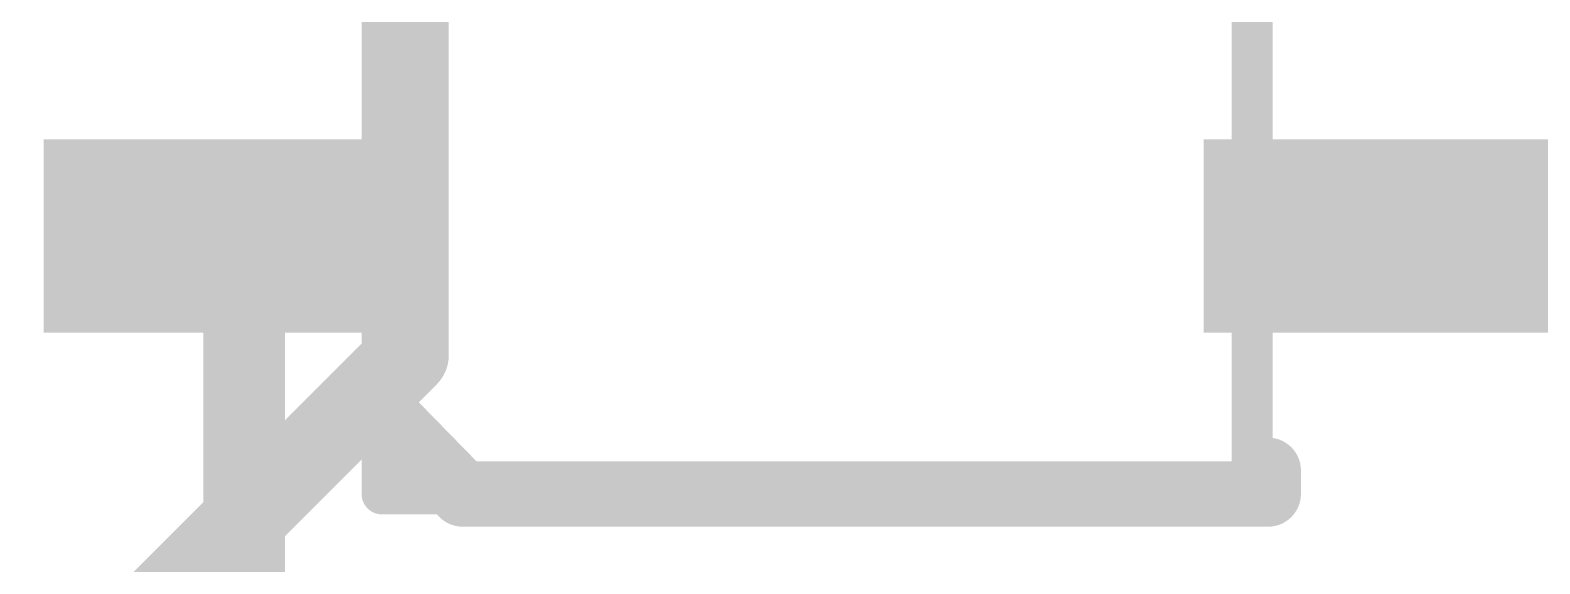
# Model space of a CAD drawing. Extents: x -57.1 to 21.7, y -10.2 to 39.5.
# Drawn here: x 14.068 to 18.753, y 14.593 to 16.249 of the extents above; entities that cross this region are included whole.
import ezdxf

# ---------------------------------------------------------------- set-up
doc = ezdxf.new("R2010")
doc.units = 0
for name, color, linetype in [('1', 12, 'CONTINUOUS'), ('16', 132, 'CONTINUOUS'), ('21', 53, 'CONTINUOUS'), ('51', 53, 'CONTINUOUS')]:
    doc.layers.add(name, color=color, linetype=linetype)

# ---------------------------------------------------------------- blocks, each defined once
blk = doc.blocks.new('RECT')
blk.add_solid([(-0.5, -0.5), (0.5, -0.5), (-0.5, 0.5), (0.5, 0.5)])

msp = doc.modelspace()

# ---------------------------------------------------------------- linework, layer by layer
at = {"layer": '1', "const_width": 0.254}
for points in [[(14.732, 15.588), (14.71, 15.61)], [(14.732, 14.224), (14.732, 15.588)]]:
    msp.add_lwpolyline(points, dxfattribs=at)
at = {"layer": '1', "const_width": 0.127}
for points in [[(14.7549, 15.6549, 1), (14.6651, 15.5651)], [(14.7955, 15.588, 1), (14.6685, 15.588)], [(14.6871, 15.5431, 1), (14.7769, 15.6329)]]:
    msp.add_lwpolyline(points, format="xyb", dxfattribs=at)
at = {"layer": '16', "const_width": 0.254}
for points in [[(15.24, 24.892), (15.24, 15.24)], [(15.24, 15.24), (12.7, 12.7)]]:
    msp.add_lwpolyline(points, dxfattribs=at)
at = {"layer": '16', "const_width": 0.127}
for points in [[(15.2849, 15.1951, 1), (15.1951, 15.2849)], [(15.1765, 15.24, 1), (15.3035, 15.24)]]:
    msp.add_lwpolyline(points, format="xyb", dxfattribs=at)
at = {"layer": '21', "const_width": 0.2032}
for points in [[(15.14, 15.086), (15.41, 14.81)], [(17.91, 14.81), (17.91, 14.883)], [(15.41, 14.81), (17.91, 14.81)]]:
    msp.add_lwpolyline(points, dxfattribs=at)
at = {"layer": '21', "const_width": 0.1016}
for points in [[(15.1763, 15.1215, 1), (15.1037, 15.0505)], [(17.9608, 14.883, 1), (17.8592, 14.883)], [(15.41, 14.8608, 1), (15.41, 14.7592)], [(17.91, 14.7592, 1), (17.91, 14.8608)], [(15.3737, 14.7745, 1), (15.4463, 14.8455)], [(17.8592, 14.81, 1), (17.9608, 14.81)]]:
    msp.add_lwpolyline(points, format="xyb", dxfattribs=at)
at = {"layer": '51', "const_width": 0.127}
for points in [[(15.16, 18.21), (15.16, 14.81)], [(17.86, 14.81), (17.86, 18.21)], [(15.16, 14.81), (17.86, 14.81)]]:
    msp.add_lwpolyline(points, dxfattribs=at)
at = {"layer": '51', "const_width": 0.0635}
for points in [[(15.16, 14.8418, 1), (15.16, 14.7782)], [(17.86, 14.7782, 1), (17.86, 14.8418)], [(15.1282, 14.81, 1), (15.1918, 14.81)], [(17.8283, 14.81, 1), (17.8917, 14.81)]]:
    msp.add_lwpolyline(points, format="xyb", dxfattribs=at)

# ---------------------------------------------------------------- block references
at = {"layer": '1', "xscale": 1.2, "yscale": 0.6}
for p in [(14.71, 15.61), (18.31, 15.61)]:
    msp.add_blockref('RECT', p, dxfattribs=at)

doc.saveas('drawing.dxf')
